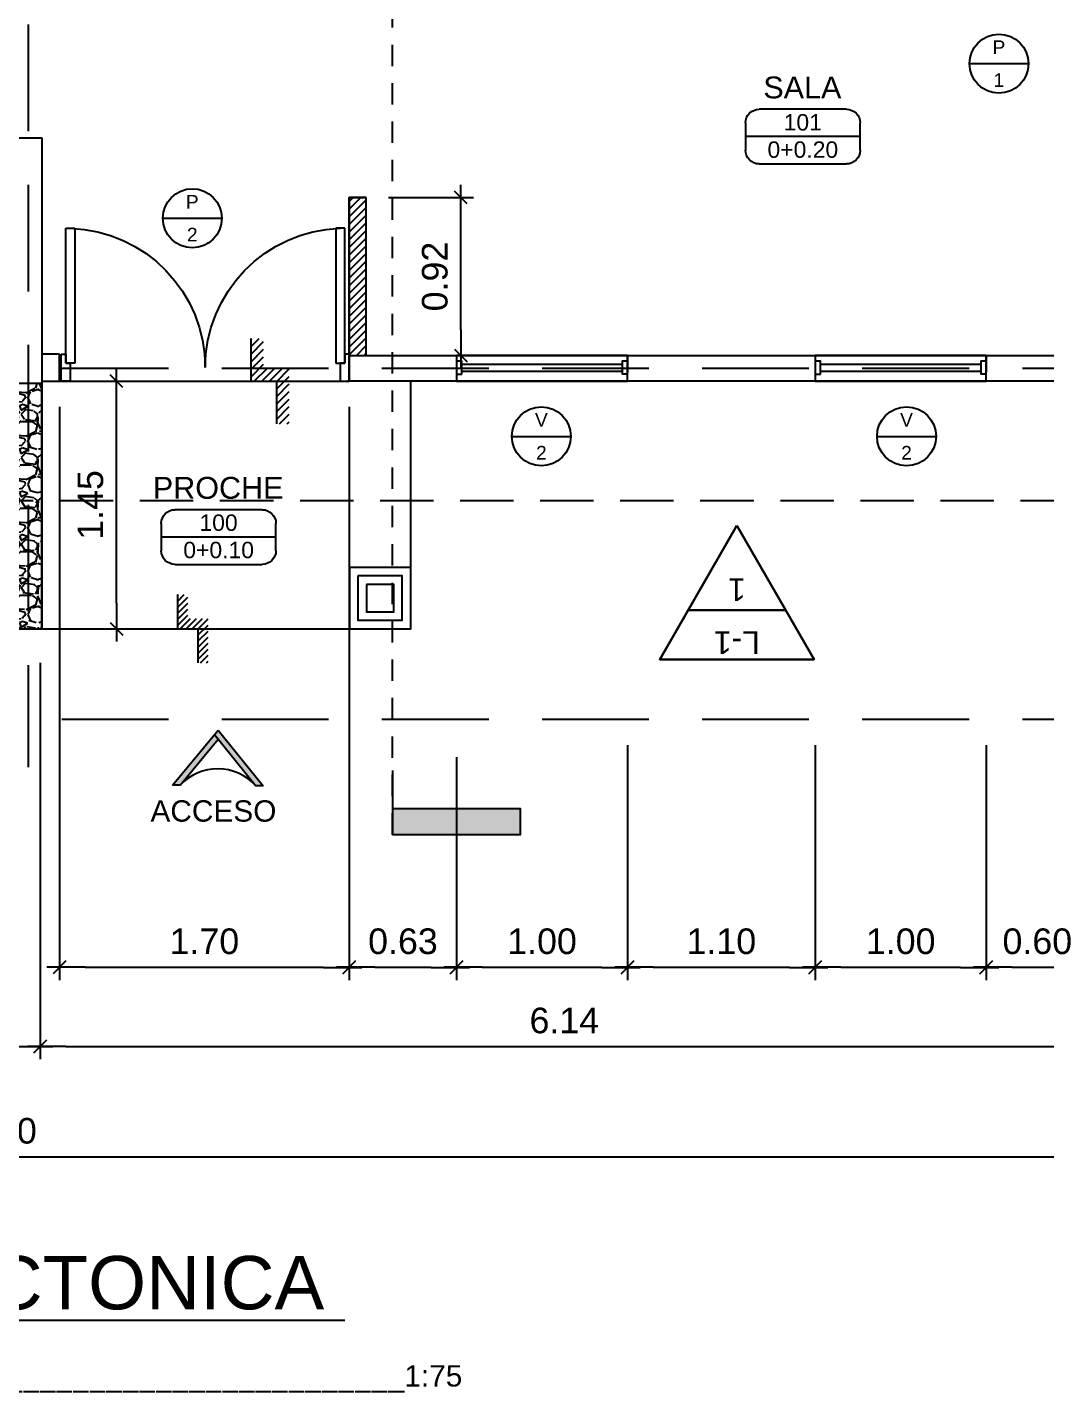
# Model space of a CAD drawing. Header units: millimetres. Extents: x 3 to 131, y 46 to 75.
# Drawn here: x 118.17 to 124.13, y 45.56 to 53.56 of the extents above; entities that cross this region are included whole.
import ezdxf
from ezdxf.enums import TextEntityAlignment as Align

# ---------------------------------------------------------------- set-up
doc = ezdxf.new("R2010")
doc.units = ezdxf.units.MM
doc.header["$LTSCALE"] = 0.5
for name, pattern in [('CENTER2', [28.575000000000003, 19.05, -3.175, 3.175, -3.175]), ('HIDDEN2', [0.1875, 0.125, -0.0625]), ('PROYECCION', [19.049999999999997, 12.7, -6.35])]:
    doc.linetypes.add(name, pattern=pattern)
for name, color, linetype in [('1.SIMBOLO', 1, 'Continuous'), ('AMBIENTE', 3, 'Continuous'), ('COTAS', 1, 'Continuous'), ('DESNIVELES', 2, 'Continuous'), ('EJES', 251, 'CENTER2'), ('HATCH', 8, 'Continuous'), ('pared', 5, 'Continuous'), ('Paredes', 5, 'Continuous'), ('Paredes Gypsum', 4, 'Continuous'), ('piso', 253, 'Continuous'), ('PUERTAS', 1, 'Continuous'), ('SIMBOLOGIA', 2, 'Continuous'), ('SIMPUERTASYVENTANAS', 2, 'Continuous'), ('TECHO', 2, 'Continuous'), ('VENTANA', 2, 'Continuous'), ('ventanas', 2, 'Continuous')]:
    doc.layers.add(name, color=color, linetype=linetype)
doc.layers.add('A-COLS', color=52, linetype='Continuous', lineweight=18)
doc.layers.add('verde', color=3, linetype='Continuous', lineweight=30)
doc.styles.add('A', font='arial.ttf')
doc.styles.add('arial', font='arial.ttf')
doc.styles.add('ROMANS', font='romans.shx')
doc.styles.add('SIMBOLOGIA', font='arial.ttf', dxfattribs={"height": 0.15})
doc.styles.add('Swis721', font='swissk.ttf')
doc.dimstyles.new('DIM 75', dxfattribs={"dimscale": 0, "dimtxt": 0.15, "dimasz": 0.15, "dimexe": 0.075, "dimexo": 0.15, "dimgap": 0.075, "dimtad": 1, "dimzin": 0, "dimdsep": 46, "dimtxsty": 'ROMANS', "dimblk": 'COTA', "dimcen": 0.075, "dimdle": 0.075, "dimclrd": 256, "dimclre": 256, "dimclrt": 256, "dimaunit": 1, "dimadec": 0, "dimazin": 0, "dimtfac": 0.7499999999999999, "dimtix": 1, "dimtmove": 2, "dimatfit": 3, "dimfxl": 0.075, "dimtvp": 1.5, "dimtolj": 1, "dimtzin": 0, "dimarcsym": 0})

# ---------------------------------------------------------------- blocks, each defined once
blk = doc.blocks.new('PUERTA ABATIBLE SENCILLA-160')
at = {"layer": 'PUERTAS'}
for p, q in [((-1.475425407566418, 0.01867780365501722), (-1.475425407566418, 0.7212613310676212)), ((-1.475425407566418, 0.7212613310676212), (-1.428586505738914, 0.7212613310676212)), ((-1.428586505738914, 0.7212613310676212), (-1.428586505738914, 0.01867780365501722)), ((-0.07025835274126972, 0.7212613310676212), (-0.07025835274126972, 0.01867780365501722)), ((-0.02341945091376545, 0.7212613310676212), (-0.07025835274126972, 0.7212613310676212)), ((-0.02341945091376545, 0.01867780365501722), (-0.02341945091376545, 0.7212613310676212)), ((-1.498844858480183, -0.07500000000000463), (-1.498844858480183, 0.06551670548252149)), ((-1.498844858480183, 0.06551670548252149), (-1.475425407566431, 0.06551670548252149)), ((-1.475425407566418, 0.06551670548252149), (-1.475425407566418, 0.01867780365501722)), ((-1.475425407566418, 0.01867780365501722), (-1.452005956652679, 0.01867780365502388)), ((-1.428586505738914, 0.01867780365501722), (-1.475425407566418, 0.01867780365501722)), ((-1.452005956652679, 0.01867780365501722), (-1.452005956652652, -0.07500000000000547)), ((-0.07025835274126972, 0.01867780365501722), (-0.02341945091376545, 0.01867780365501722)), ((-0.04683890182750427, 0.01867780365501722), (-0.0468389018275309, -0.07500000000000547)), ((-0.02341945091376545, 0.01867780365501722), (-0.04683890182750427, 0.01867780365502388)), ((0, 0.06551670548252149), (-0.02341945091375213, 0.06551670548252149)), ((-0.02341945091376545, 0.06551670548252149), (-0.02341945091376545, 0.01867780365501722)), ((0, -0.07500000000000463), (0, 0.06551670548252149)), ((-1.452005956652652, -0.07500000000000547), (-1.498844858480183, -0.07500000000000463)), ((-0.0468389018275309, -0.07500000000000547), (0, -0.07500000000000463))]:
    blk.add_line(p, q, dxfattribs=at)
at = {"layer": 'PUERTAS', "color": 1, "linetype": 'PROYECCION'}
for centre, start, end in [((-1.475640738657032, -0.004741647258741575), 0, 88.13497896336763), ((-0.02320411982315084, -0.004741647258741575), 91.86502103663238, 180)]:
    blk.add_arc(centre, 0.7262183094169441, start, end, dxfattribs=at)
blk = doc.blocks.new('Ambiente1')
at = {"color": 3}
for p, q in [((-0.01221928265823635, -0.2890000000000104), (0.003764067949358463, -0.2890000000000104)), ((-0.01471928265823763, -0.2965000000000098), (-0.01471928265823763, -0.2915000000000099)), ((0.006264067949356189, -0.2915000000000099), (0.006264067949356189, -0.2965000000000098)), ((-0.01471928265823763, -0.2940000000000103), (0.006264067949356189, -0.2940000000000103)), ((0.003764067949358463, -0.2990000000000101), (-0.01221928265823635, -0.2990000000000101))]:
    blk.add_line(p, q, dxfattribs=at)
for centre, start, end in [((-0.01221928265823635, -0.2915000000000099), 90, 180), ((0.003764067949358463, -0.2915000000000099), 0, 90), ((-0.01221928265823635, -0.2965000000000098), 180, 270), ((0.003764067949358463, -0.2965000000000098), 270, 0)]:
    blk.add_arc(centre, 0.0025, start, end, dxfattribs=at)
at = {"style": 'Swis721', "flags": 4}
for p in [(-0.00416419914743571, -0.2831476938580497), (-0.00416419914743571, -0.287647693858049)]:
    blk.add_attdef('1', text='', height=0.003, dxfattribs=at).set_placement(p, align=Align.CENTER)
at = {"style": 'ROMANS', "width": 0.9, "flags": 4}
for p in [(-0.004227607354440721, -0.2915000000000099), (-0.004227607354440721, -0.2965000000000098)]:
    blk.add_attdef('1', text='', height=0.0024, dxfattribs=at).set_placement(p, align=Align.MIDDLE_CENTER)
blk = doc.blocks.new('TECHO')
at = {"layer": 'TECHO', "color": 8, "linetype": 'HIDDEN2', "ltscale": 5}
blk.add_line((13.45983077116424, 50.96141018536878), (6.930839978358911, 50.96141018536878), dxfattribs=at)
blk = doc.blocks.new('A$C14F95152')
at = {"color": 2}
blk.add_line((-0.2699999999993452, 0), (0.2699999999993452, 0), dxfattribs=at)
blk.add_circle((0, 0), 0.27, dxfattribs=at)
at = {"color": 2, "style": 'ROMANS', "width": 1.3, "flags": 4}
blk.add_attdef('S', text='', height=0.12, dxfattribs=at).set_placement((0, 0.1499999999996362), align=Align.MIDDLE_CENTER)
at = {"color": 2, "style": 'ROMANS', "width": 1.3}
blk.add_attdef('SIMBOLO', text='', height=0.12, dxfattribs=at).set_placement((0, -0.1499999999996362), align=Align.MIDDLE_CENTER)
blk = doc.blocks.new('COTA')
at = {"color": 4}
blk.add_line((-0.2471286341159029, -0.2490404226018796), (0.2471286341159029, 0.2490404226018796), dxfattribs=at)
at = {"color": 1}
blk.add_line((-1.000952211087856, -0.0009595773981203592), (0.4952094793196622, -0.0009595773981203592), dxfattribs=at)
blk = doc.blocks.new('*D112')
at = {"layer": 'COTAS', "lineweight": -2, "transparency": 16777216}
for p, q in [((118.2405482990594, 49.83365864099143), (118.2405482990594, 47.51304727873066)), ((115.7439212888, 49.28282546211431), (115.7439212888, 47.51304727873066)), ((115.8939212888, 47.58804727873066), (118.0905482990594, 47.58804727873066))]:
    blk.add_line(p, q, dxfattribs=at)
at = {"layer": 'DEFPOINTS', "color": 0, "transparency": 16777216}
for p in [(118.2405482990594, 49.98365864099143), (115.7439212888, 49.43282546211431), (118.2405482990594, 47.58804727873066)]:
    blk.add_point(p, dxfattribs=at)
at = {"layer": 'COTAS', "lineweight": -2, "transparency": 16777216, "xscale": 0.15, "yscale": 0.15, "zscale": 0.15, "rotation": 180}
blk.add_blockref('COTA', (115.7439212888, 47.58804727873066), dxfattribs=at)
at = {"layer": 'COTAS', "lineweight": -2, "transparency": 16777216, "xscale": 0.15, "yscale": 0.15, "zscale": 0.15}
blk.add_blockref('COTA', (118.2405482990594, 47.58804727873066), dxfattribs=at)
at = {"layer": 'COTAS', "transparency": 16777216, "insert": (116.9922347939297, 47.73963322688892), "char_height": 0.15, "attachment_point": 5, "style": 'A'}
blk.add_mtext('\\A1;2.50', dxfattribs=at)
blk = doc.blocks.new('*D113')
at = {"layer": 'COTAS', "lineweight": -2, "transparency": 16777216}
for p, q in [((124.3795205334251, 51.33387142055657), (124.3795205334251, 47.51304727873065)), ((118.2405482990594, 49.83365864099143), (118.2405482990594, 47.51304727873065)), ((118.3905482990594, 47.58804727873066), (124.2295205334251, 47.58804727873066))]:
    blk.add_line(p, q, dxfattribs=at)
at = {"layer": 'DEFPOINTS', "color": 0, "transparency": 16777216}
for p in [(124.3795205334251, 51.48387142055657), (118.2405482990594, 49.98365864099143), (124.3795205334251, 47.58804727873066)]:
    blk.add_point(p, dxfattribs=at)
at = {"layer": 'COTAS', "lineweight": -2, "transparency": 16777216, "xscale": 0.15, "yscale": 0.15, "zscale": 0.15, "rotation": 180}
blk.add_blockref('COTA', (118.2405482990594, 47.58804727873066), dxfattribs=at)
at = {"layer": 'COTAS', "lineweight": -2, "transparency": 16777216, "xscale": 0.15, "yscale": 0.15, "zscale": 0.15}
blk.add_blockref('COTA', (124.3795205334251, 47.58804727873066), dxfattribs=at)
at = {"layer": 'COTAS', "transparency": 16777216, "insert": (121.3100344162423, 47.73963322688891), "char_height": 0.15, "attachment_point": 5, "style": 'A'}
blk.add_mtext('\\A1;6.14', dxfattribs=at)
blk = doc.blocks.new('*D68')
at = {"layer": 'COTAS', "lineweight": -2, "transparency": 16777216}
for p, q in [((118.3543274576493, 51.33372206269798), (118.3543274576493, 47.97675724466126)), ((120.0505279212243, 51.33374753729484), (120.0505279212243, 47.97675724466126)), ((118.5043274576493, 48.05175724466126), (119.9005279212243, 48.05175724466126))]:
    blk.add_line(p, q, dxfattribs=at)
at = {"layer": 'DEFPOINTS', "color": 0, "transparency": 16777216}
for p in [(118.3543274576493, 51.48372206269798), (120.0505279212243, 51.48374753729484), (120.0505279212243, 48.05175724466126)]:
    blk.add_point(p, dxfattribs=at)
at = {"layer": 'COTAS', "lineweight": -2, "transparency": 16777216, "xscale": 0.15, "yscale": 0.15, "zscale": 0.15, "rotation": 180}
blk.add_blockref('COTA', (118.3543274576493, 48.05175724466126), dxfattribs=at)
at = {"layer": 'COTAS', "lineweight": -2, "transparency": 16777216, "xscale": 0.15, "yscale": 0.15, "zscale": 0.15}
blk.add_blockref('COTA', (120.0505279212243, 48.05175724466126), dxfattribs=at)
at = {"layer": 'COTAS', "transparency": 16777216, "insert": (119.2024276894368, 48.20334319281952), "char_height": 0.15, "attachment_point": 5, "style": 'A'}
blk.add_mtext('\\A1;1.70', dxfattribs=at)
blk = doc.blocks.new('*D69')
at = {"layer": 'COTAS', "lineweight": -2, "transparency": 16777216}
for p, q in [((120.0505279212243, 51.33374753729485), (120.0505279212243, 47.97675724466126)), ((120.6795205323567, 49.2828254621143), (120.6795205323567, 47.97675724466126)), ((120.2005279212243, 48.05175724466127), (120.5295205323567, 48.05175724466127))]:
    blk.add_line(p, q, dxfattribs=at)
at = {"layer": 'DEFPOINTS', "color": 0, "transparency": 16777216}
for p in [(120.0505279212243, 51.48374753729485), (120.6795205323567, 49.4328254621143), (120.6795205323567, 48.05175724466127)]:
    blk.add_point(p, dxfattribs=at)
at = {"layer": 'COTAS', "lineweight": -2, "transparency": 16777216, "xscale": 0.15, "yscale": 0.15, "zscale": 0.15, "rotation": 180}
blk.add_blockref('COTA', (120.0505279212243, 48.05175724466127), dxfattribs=at)
at = {"layer": 'COTAS', "lineweight": -2, "transparency": 16777216, "xscale": 0.15, "yscale": 0.15, "zscale": 0.15}
blk.add_blockref('COTA', (120.6795205323567, 48.05175724466127), dxfattribs=at)
at = {"layer": 'COTAS', "transparency": 16777216, "insert": (120.3650242267905, 48.20339435243753), "char_height": 0.15, "attachment_point": 5, "style": 'A'}
blk.add_mtext('\\A1;0.63', dxfattribs=at)
blk = doc.blocks.new('*D70')
at = {"layer": 'COTAS', "lineweight": -2, "transparency": 16777216}
for p, q in [((121.6795216131848, 49.352828957922), (121.6795216131848, 47.97675724466126)), ((120.6795205323567, 49.2828254621143), (120.6795205323567, 47.97675724466126)), ((120.8295205323567, 48.05175724466126), (121.5295216131848, 48.05175724466126))]:
    blk.add_line(p, q, dxfattribs=at)
at = {"layer": 'DEFPOINTS', "color": 0, "transparency": 16777216}
for p in [(121.6795216131848, 49.502828957922), (120.6795205323567, 49.4328254621143), (121.6795216131848, 48.05175724466126)]:
    blk.add_point(p, dxfattribs=at)
at = {"layer": 'COTAS', "lineweight": -2, "transparency": 16777216, "xscale": 0.15, "yscale": 0.15, "zscale": 0.15, "rotation": 180}
blk.add_blockref('COTA', (120.6795205323567, 48.05175724466126), dxfattribs=at)
at = {"layer": 'COTAS', "lineweight": -2, "transparency": 16777216, "xscale": 0.15, "yscale": 0.15, "zscale": 0.15}
blk.add_blockref('COTA', (121.6795216131848, 48.05175724466126), dxfattribs=at)
at = {"layer": 'COTAS', "transparency": 16777216, "insert": (121.1795210727708, 48.20334319281952), "char_height": 0.15, "attachment_point": 5, "style": 'A'}
blk.add_mtext('\\A1;1.00', dxfattribs=at)
blk = doc.blocks.new('*D71')
at = {"layer": 'COTAS', "lineweight": -2, "transparency": 16777216}
for p, q in [((121.6795216131848, 49.352828957922), (121.6795216131848, 47.97675724466126)), ((122.7795143014531, 49.352828957922), (122.7795143014531, 47.97675724466126)), ((121.8295216131849, 48.05175724466126), (122.6295143014531, 48.05175724466126))]:
    blk.add_line(p, q, dxfattribs=at)
at = {"layer": 'DEFPOINTS', "color": 0, "transparency": 16777216}
for p in [(121.6795216131848, 49.502828957922), (122.7795143014531, 49.502828957922), (122.7795143014531, 48.05175724466126)]:
    blk.add_point(p, dxfattribs=at)
at = {"layer": 'COTAS', "lineweight": -2, "transparency": 16777216, "xscale": 0.15, "yscale": 0.15, "zscale": 0.15, "rotation": 180}
blk.add_blockref('COTA', (121.6795216131848, 48.05175724466126), dxfattribs=at)
at = {"layer": 'COTAS', "lineweight": -2, "transparency": 16777216, "xscale": 0.15, "yscale": 0.15, "zscale": 0.15}
blk.add_blockref('COTA', (122.7795143014531, 48.05175724466126), dxfattribs=at)
at = {"layer": 'COTAS', "transparency": 16777216, "insert": (122.229517957319, 48.20334319281952), "char_height": 0.15, "attachment_point": 5, "style": 'A'}
blk.add_mtext('\\A1;1.10', dxfattribs=at)
blk = doc.blocks.new('*D72')
at = {"layer": 'COTAS', "lineweight": -2, "transparency": 16777216}
for p, q in [((122.7795143014531, 49.352828957922), (122.7795143014531, 47.97675724466126)), ((123.7795207411133, 49.35282895792199), (123.7795207411133, 47.97675724466126)), ((122.9295143014531, 48.05175724466126), (123.6295207411133, 48.05175724466126))]:
    blk.add_line(p, q, dxfattribs=at)
at = {"layer": 'DEFPOINTS', "color": 0, "transparency": 16777216}
for p in [(122.7795143014531, 49.502828957922), (123.7795207411133, 49.50282895792199), (123.7795207411133, 48.05175724466126)]:
    blk.add_point(p, dxfattribs=at)
at = {"layer": 'COTAS', "lineweight": -2, "transparency": 16777216, "xscale": 0.15, "yscale": 0.15, "zscale": 0.15, "rotation": 180}
blk.add_blockref('COTA', (122.7795143014531, 48.05175724466126), dxfattribs=at)
at = {"layer": 'COTAS', "lineweight": -2, "transparency": 16777216, "xscale": 0.15, "yscale": 0.15, "zscale": 0.15}
blk.add_blockref('COTA', (123.7795207411133, 48.05175724466126), dxfattribs=at)
at = {"layer": 'COTAS', "transparency": 16777216, "insert": (123.2795175212832, 48.20334319281952), "char_height": 0.15, "attachment_point": 5, "style": 'A'}
blk.add_mtext('\\A1;1.00', dxfattribs=at)
blk = doc.blocks.new('*D73')
at = {"layer": 'COTAS', "lineweight": -2, "transparency": 16777216}
for p, q in [((123.7795207411133, 49.35282895792199), (123.7795207411133, 47.97675724466126)), ((124.3795143014534, 48.7828254621143), (124.3795143014534, 47.97675724466126)), ((123.9295207411133, 48.05175724466126), (124.2295143014533, 48.05175724466126))]:
    blk.add_line(p, q, dxfattribs=at)
at = {"layer": 'DEFPOINTS', "color": 0, "transparency": 16777216}
for p in [(123.7795207411133, 49.50282895792199), (124.3795143014534, 48.9328254621143), (124.3795143014534, 48.05175724466126)]:
    blk.add_point(p, dxfattribs=at)
at = {"layer": 'COTAS', "lineweight": -2, "transparency": 16777216, "xscale": 0.15, "yscale": 0.15, "zscale": 0.15, "rotation": 180}
blk.add_blockref('COTA', (123.7795207411133, 48.05175724466126), dxfattribs=at)
at = {"layer": 'COTAS', "lineweight": -2, "transparency": 16777216, "xscale": 0.15, "yscale": 0.15, "zscale": 0.15}
blk.add_blockref('COTA', (124.3795143014534, 48.05175724466126), dxfattribs=at)
at = {"layer": 'COTAS', "transparency": 16777216, "insert": (124.0795175212833, 48.20334319281952), "char_height": 0.15, "attachment_point": 5, "style": 'A'}
blk.add_mtext('\\A1;0.60', dxfattribs=at)
blk = doc.blocks.new('*D92')
at = {"layer": 'COTAS', "lineweight": -2, "transparency": 16777216}
for p, q in [((111.6090629551939, 47.22419337619035), (111.6090629551939, 46.86697076813429)), ((124.3095159196022, 47.22390550297091), (124.3095159196022, 46.86697076813429)), ((111.7590629551939, 46.94197076813429), (124.1595159196022, 46.94197076813429))]:
    blk.add_line(p, q, dxfattribs=at)
at = {"layer": 'DEFPOINTS', "color": 0, "transparency": 16777216}
for p in [(111.6090629551939, 47.37419337619035), (124.3095159196022, 47.37390550297091), (124.3095159196022, 46.94197076813429)]:
    blk.add_point(p, dxfattribs=at)
at = {"layer": 'COTAS', "lineweight": -2, "transparency": 16777216, "xscale": 0.15, "yscale": 0.15, "zscale": 0.15, "rotation": 180}
blk.add_blockref('COTA', (111.6090629551939, 46.94197076813429), dxfattribs=at)
at = {"layer": 'COTAS', "lineweight": -2, "transparency": 16777216, "xscale": 0.15, "yscale": 0.15, "zscale": 0.15}
blk.add_blockref('COTA', (124.3095159196022, 46.94197076813429), dxfattribs=at)
at = {"layer": 'COTAS', "transparency": 16777216, "insert": (117.9592894373981, 47.09355671629255), "char_height": 0.15, "attachment_point": 5, "style": 'A'}
blk.add_mtext('\\A1;12.70', dxfattribs=at)
blk = doc.blocks.new('*D97')
at = {"layer": 'COTAS', "lineweight": -2, "transparency": 16777216}
for p, q in [((120.2805297819242, 52.55880371761026), (120.7786808588165, 52.55880371761026)), ((120.7036808588165, 51.7840141039816), (120.7036808588165, 52.40880371761026)), ((120.2805297819242, 51.6340141039816), (120.7786808588165, 51.6340141039816))]:
    blk.add_line(p, q, dxfattribs=at)
at = {"layer": 'DEFPOINTS', "color": 0, "transparency": 16777216}
for p in [(120.1305297819242, 52.55880371761026), (120.7036808588165, 52.55880371761026), (120.1305297819242, 51.6340141039816)]:
    blk.add_point(p, dxfattribs=at)
at = {"layer": 'COTAS', "lineweight": -2, "transparency": 16777216, "xscale": 0.15, "yscale": 0.15, "zscale": 0.15}
for p, rotation in [((120.7036808588165, 52.55880371761026), 90), ((120.7036808588165, 51.6340141039816), 270)]:
    blk.add_blockref('COTA', p, dxfattribs=dict(at, rotation=rotation))
at = {"layer": 'COTAS', "transparency": 16777216, "insert": (120.5520949106583, 52.09640891079588), "char_height": 0.15, "attachment_point": 5, "rotation": 90, "style": 'A'}
blk.add_mtext('\\A1;0.92', dxfattribs=at)
blk = doc.blocks.new('*D134')
at = {"layer": 'COTAS', "lineweight": -2, "transparency": 16777216}
for p, q in [((118.4005279212244, 51.48374753729488), (118.762156595642, 51.48374753729488)), ((118.687156595642, 50.18365864093804), (118.687156595642, 51.33374753729488)), ((118.4005279212244, 50.03365864093804), (118.762156595642, 50.03365864093804))]:
    blk.add_line(p, q, dxfattribs=at)
at = {"layer": 'DEFPOINTS', "color": 0, "transparency": 16777216}
for p in [(118.2505279212244, 51.48374753729488), (118.687156595642, 51.48374753729488), (118.2505279212244, 50.03365864093804)]:
    blk.add_point(p, dxfattribs=at)
at = {"layer": 'COTAS', "lineweight": -2, "transparency": 16777216, "xscale": 0.15, "yscale": 0.15, "zscale": 0.15}
for p, rotation in [((118.687156595642, 51.48374753729488), 90), ((118.687156595642, 50.03365864093804), 270)]:
    blk.add_blockref('COTA', p, dxfattribs=dict(at, rotation=rotation))
at = {"layer": 'COTAS', "transparency": 16777216, "insert": (118.5355706474837, 50.75870308911642), "char_height": 0.15, "attachment_point": 5, "rotation": 90, "style": 'A'}
blk.add_mtext('\\A1;1.45', dxfattribs=at)
blk = doc.blocks.new('A$C3102669E')
at = {"layer": 'SIMBOLOGIA'}
blk.add_hatch(color=12, dxfattribs=at).paths.add_polyline_path([(0.75, 0.375), (7.105427357601002e-15, 0.375), (0, 0.2249999999999996), (0.7500000000000071, 0.2249999999999996)])
at = {"layer": 'SIMBOLOGIA', "color": 3}
blk.add_lwpolyline([(0, 0), (0, 0.375), (0.75, 0.375), (0.75, 0.2249999999999996), (0, 0.2249999999999996)], dxfattribs=at)
blk = doc.blocks.new('simbols')
at = {"layer": 'EJES', "linetype": 'HIDDEN2', "ltscale": 10}
for p, q in [((6.503722047268147, 63.33172616877393), (6.503722047268143, 48.67121650473689)), ((17.6376943793479, 51.00635245087526), (6.224259643515097, 51.00635245087526)), ((17.6376943793479, 48.95040659775492), (-3.972034130383695, 48.95040659775493))]:
    blk.add_line(p, q, dxfattribs=at)
at = {"layer": 'SIMBOLOGIA', "color": 6, "linetype": 'HIDDEN2', "ltscale": 2}
blk.add_line((8.637381856134732, 48.27631831456245), (8.637381856134736, 53.67481850013379), dxfattribs=at)
at = {"layer": 'SIMBOLOGIA', "xscale": -1, "rotation": 180}
blk.add_blockref('A$C3102669E', (8.637381856134732, 48.65131831456245), dxfattribs=at)
blk = doc.blocks.new('EL')
at = {"layer": 'verde'}
blk.add_line((335.4731786300203, -430.4309813915796), (336.2779196468695, -430.4309813915796), dxfattribs=at)
blk.add_lwpolyline([(335.8755491384449, -429.7340552275209), (335.2394003165152, -430.8358973082782), (336.5116979603745, -430.8358973082782)], close=True, dxfattribs=at)
blk = doc.blocks.new('SIMB_ELEVACION')
at = {"layer": '1.SIMBOLO', "xscale": 1.480390116057345, "yscale": 1.480390116057345, "zscale": 1.480390116057345, "rotation": 270}
blk.add_blockref('EL', (637.2057704969573, 497.2268431698867), dxfattribs=at)
at = {"layer": '1.SIMBOLO', "color": 2, "style": 'SIMBOLOGIA'}
for tag, p in [('NUM_ELEVACION', (-0.2334723134565121, 0.0004379032307486597)), ('ELEVACION', (0.2503164857521551, -2.84e-14))]:
    blk.add_attdef(tag, text='', height=0.27792, rotation=270, dxfattribs=at).set_placement(p, align=Align.MIDDLE_CENTER)
blk = doc.blocks.new('R32SA')
at = {"layer": 'ventanas'}
h = blk.add_hatch(color=256, dxfattribs=at)
h.paths.add_polyline_path([(0.6858571279793182, 0.8399999999999181), (0.5728951137148783, 0.8399999999999181, -0.04606326295286886), (0.4925786978380984, 0.741632881566261), (0, 0.1383496476323103), (0.05648100713216309, 0.06917482381612672)])
h.paths.add_polyline_path([(0, -1.13686837721616e-13), (0.05648100713221993, 0.06917482381612672), (-0.4925786978379847, 0.7416328815661473, -0.0460632629528915), (-0.5728951137148215, 0.8399999999998613), (-0.6858571279792613, 0.8399999999999181)])
for p, q in [((0, 0), (-0.6858571279792613, 0.8400000000000318)), ((-0.6858571279792613, 0.8400000000000318), (-0.5728951137148783, 0.839999999999975)), ((0.05648100713221993, 0.0691748238162404), (-0.5728951137148783, 0.8400000000000318)), ((0.6858571279793182, 0.8400000000000318), (0, 0)), ((0.5728951137149352, 0.8400000000000318), (0, 0.138349647632424)), ((0.5728951137148783, 0.8400000000000318), (0.6858571279793182, 0.8400000000000318))]:
    blk.add_line(p, q, dxfattribs=at)
blk.add_arc((0, 1.361300706168493), 0.7745729388315418, 222.3003426074276, 317.6996573925724, dxfattribs=at)

msp = doc.modelspace()

# ---------------------------------------------------------------- hatches: boundary and pattern name
at = {"layer": 'DESNIVELES'}
h = msp.add_hatch(dxfattribs=at)
h.set_pattern_fill('LINE', color=13, scale=0.25, angle=-224.9979812243808, style=0)
h.set_pattern_definition([(45.00201881635199, (-28.54070268623315, 53.12899199138212), (0.02209786548905062, -0.02209630830767497), [])])
h.paths.add_polyline_path([(119.6240888718186, 51.48374753729485), (119.4740888719121, 51.4837422522595), (119.4740800635195, 51.73374225210432), (119.5490800634728, 51.73374489462222), (119.5490862293479, 51.55874489473157), (119.6990862292544, 51.55875017976692), (119.6990976801649, 51.23375017996791), (119.6240976802116, 51.23374753745001)])
h = msp.add_hatch(dxfattribs=at)
h.set_pattern_fill('LINE', color=13, scale=0.2, angle=-224.9979812243808, style=0)
h.set_pattern_definition([(45.002018816352, (0.6327045555677131, 51.34985420420783), (0.01767829239124049, -0.01767704664613997), [])])
h.paths.add_polyline_path([(119.1645378020091, 50.03365864093801), (119.0445378020839, 50.03365441290974), (119.0445307553699, 50.2336544127856), (119.1045307553325, 50.23365652679992), (119.1045356880326, 50.0936565268874), (119.2245356879578, 50.09366075491567), (119.2245448486861, 49.83366075507647), (119.1645448487235, 49.83365864106214)])
at = {"layer": 'HATCH', "ltscale": 0.5}
h = msp.add_hatch(dxfattribs=at)
h.set_pattern_fill('GRAVEL', color=256, scale=0.01)
h.set_pattern_definition([(228.0127875, (96.0553255097412, 2.617486683108275), (-2.032000000159581, -2.285999999858178), [0.034172144, -3.3830483639565]), (184.969741, (96.0324655097412, 2.592086683108278), (3.04799999879405, 0.2540000144697924), [0.05864047199999997, -5.805404889352396]), (132.5104471, (95.9740455097412, 2.587006683108278), (2.540000001072749, -2.793999999024596), [0.04134815200000001, -4.093472279409999]), (267.273689, (95.8749855097412, 2.52350668310828), (0.2540000005319725, 5.079999999973313), [0.05340045199999998, -5.286643742573797]), (292.83365418, (95.8724455097412, 2.470166683108275), (-1.270000000106341, 3.047999999955546), [0.05236336999999998, -5.183980774534397]), (357.2736889999999, (95.8927655097412, 2.421906683108276), (-5.079999999973313, 0.2540000005319728), [0.05340045199999998, -5.286643742573797]), (37.69424047, (95.9461055097412, 2.419366683108279), (-3.30199999985359, -2.540000000190041), [0.07061936599999999, -6.991311531424701]), (72.25532837, (96.0019855097412, 2.462546683108279), (1.778000000477929, 5.587999999847885), [0.066671952, -6.6005256601905]), (121.42956562, (96.0223055097412, 2.526046683108277), (-2.032000000288312, 3.301999999822602), [0.0535813, -5.304554569871201]), (175.2363583, (95.9943655097412, 2.571766683108279), (2.793999999959953, -0.2540000004389256), [0.06117132799999998, -2.997393694999998]), (222.3974378, (95.93340550974119, 2.576846683108279), (-3.047999999902466, -2.794000000106399), [0.07910779200000001, -7.8316772512177]), (138.81407483, (96.1264455097412, 2.520966683108277), (-1.777999999893351, 1.524000000123918), [0.027000454, -2.6730565824344]), (171.4692344, (96.1061255097412, 2.538746683108279), (3.302000000088966, -0.5079999994237343), [0.051368198, -5.085463899704]), (225, (96.0553255097412, 2.546366683108275), (-3.552713678800501e-17, -0.2540000000000239), [0.035920934, -0.3232893108428]), (203.19859051, (96.0375455097412, 2.576846683108279), (1.270000000034609, 0.5079999999109334), [0.01934413199999999, -1.915062236889399]), (291.80140949, (96.0197655097412, 2.569226683108276), (-0.2540000000531496, 0.7619999999822872), [0.027356562, -1.340475299]), (30.96375653, (96.0299255097412, 2.543826683108279), (0.7620000000186383, 0.5079999999721125), [0.04443196599999998, -1.436629815290999]), (161.56505118, (96.0680255097412, 2.56668668310828), (0.5080000000132583, -0.2539999999733754), [0.032128714, -0.7710898116828]), (16.389540334, (95.8724455097412, 2.569226683108276), (2.540000000000015, 0.7620000000000243), [0.04500880000000001, -4.455882667253901]), (70.34617594, (95.9156255097412, 2.581926683108279), (-1.016000000092931, -2.793999999967041), [0.037759894, -3.73822156782]), (293.19859051, (96.0680255097412, 2.617486683108275), (-0.5079999999113263, 1.270000000035528), [0.03868800999999997, -1.895718358889399]), (343.6104596700001, (96.0832655097412, 2.581926683108279), (-2.540000000053229, 0.761999999822286), [0.04500879999999998, -4.455882667253997]), (339.44395478, (95.8724455097412, 2.411746683108277), (-1.269999999999986, 0.508000000000021), [0.04340351999999997, -2.126773431310599]), (294.7751406, (95.9130855097412, 2.396506683108278), (-1.270000001511693, 2.793999999312726), [0.036367212, -3.600359338072]), (66.80140949, (96.0705655097412, 2.363486683108277), (0.5079999999202298, 1.27000000003193), [0.03868801, -1.8957183588894]), (17.35402464, (96.08580550974119, 2.399046683108274), (-3.301999999934302, -1.016000000213246), [0.04257827400000001, -4.21523759802]), (69.44395478, (95.9461055097412, 2.363486683108277), (-0.508000000008846, -1.269999999996463), [0.02170176, -2.148475191310601]), (101.309932474, (96.0553255097412, 2.363486683108277), (-0.25400000000004, 1.016000000000037), [0.01295146, -1.2821994964526]), (165.963756532, (96.0527855097412, 2.37618668310828), (0.7619999999999513, -0.2539999999999865), [0.05236337000000001, -0.9949054589069001]), (186.00900596, (96.0019855097412, 2.388886683108275), (2.539999999986537, 0.2540000001329353), [0.04852669999999997, -4.804136486333697]), (303.69006753, (96.0299255097412, 2.520966683108277), (-0.2540000000352969, 0.5079999999823702), [0.036632388, -0.879177635968]), (353.15722659, (96.0502455097412, 2.49048668310828), (4.318000000026569, -0.5079999997739394), [0.063955676, -6.331600906503099]), (60.9453959, (96.1137455097412, 2.482866683108277), (-1.016000000027969, -1.777999999984025), [0.026150824, -2.588939231811]), (90, (96.1264455097412, 2.505726683108279), (-0.254, 0.254), [0.01524, -0.23876]), (120.25643716, (95.9969055097412, 2.396506683108278), (1.015999999875717, -1.77800000007098), [0.035286696, -3.49339407732]), (48.01278749999999, (95.9791255097412, 2.426986683108275), (2.032000000167534, 2.285999999851021), [0.068344288, -3.3488762199565]), (0, (96.0248455097412, 2.477786683108278), (0.254, 0.254), [0.06604, -0.18796]), (325.3048465, (96.0908855097412, 2.477786683108278), (2.540000000962153, -1.777999998625458), [0.040160956, -3.975931672414]), (254.0546040999999, (96.1239055097412, 2.454926683108276), (-0.2539999999822557, -1.016000000004475), [0.03698290799999999, -1.8121650038772]), (207.64597536, (96.1137455097412, 2.419366683108279), (-4.826000000177335, -2.539999999663075), [0.06021450999999997, -5.961246442293796]), (175.42607874, (96.0604055097412, 2.391426683108278), (-3.301999999999883, 0.2539999999999478), [0.063702946, -6.306584645624])])
h.paths.add_polyline_path([(118.2505279212244, 50.03365864093801), (118.2505279212244, 51.47070954495818), (118.0905412415131, 51.47070954495818), (118.0905289054394, 50.18363423289639), (115.7439212888, 50.18363423289637), (115.7439212888, 50.03365864093801)])
at = {"layer": 'pared', "ltscale": 0.5}
h = msp.add_hatch(dxfattribs=at)
h.set_pattern_fill('ANSI31', color=8, scale=0.01, angle=360)
h.set_pattern_definition([(45, (111.6668200198198, 0.5524223601670712), (-0.02245064030267287, 0.02245064030267289), [])])
h.paths.add_polyline_path([(120.15054098547, 52.55880371761023), (120.0505409854626, 52.55880371761023), (120.0505297819632, 51.63401732500333), (120.1505297819705, 51.63401732500333)])

# ---------------------------------------------------------------- linework, layer by layer
at = {"layer": 'A-COLS'}
msp.add_line((120.4115429557327, 50.0369198719952), (120.4115429557327, 50.14442280293047), dxfattribs=at)
at = {"layer": 'DEFPOINTS', "color": 5, "ltscale": 0.5}
msp.add_lwpolyline([(118.3543274576493, 51.64180335636583), (118.2505279212244, 51.64180335636583), (118.2505279212244, 51.48374753729485), (118.3543274576493, 51.48374753729485)], close=True, dxfattribs=at)
at = {"layer": 'DESNIVELES'}
for points in [[(119.4740800635195, 51.73374225210432), (119.4740888719121, 51.4837422522595), (119.6240888718186, 51.48374753729485), (119.6240976802116, 51.23374753745001)], [(119.0445307553699, 50.2336544127856), (119.0445378020839, 50.03365441290974), (119.1645378020091, 50.03365864093801), (119.1645448487235, 49.83365864106214)]]:
    msp.add_lwpolyline(points, dxfattribs=at)
at = {"layer": 'HATCH', "color": 3, "ltscale": 0.5}
msp.add_lwpolyline([(120.15054098547, 52.55880371761023), (120.0505297819632, 52.55880371761023), (120.0505297819632, 51.63401732500333), (120.15054098547, 51.63401732500333)], close=True, dxfattribs=at)
at = {"layer": 'Paredes', "ltscale": 0.5}
for p, q in [((118.0905412415131, 52.90776044897836), (118.2505279212244, 52.90776044897836)), ((118.2505279212244, 52.90776044897836), (118.2505279212244, 50.03365864093801))]:
    msp.add_line(p, q, dxfattribs=at)
at = {"layer": 'Paredes'}
for p, q in [((120.0505279234395, 51.63401696717852), (124.229520533425, 51.63386740466609)), ((120.0505297819632, 51.63401696711201), (120.0505279212243, 51.48374753729485)), ((124.3795205334251, 51.48387494398472), (120.0405279234395, 51.48372206269798))]:
    msp.add_line(p, q, dxfattribs=at)
at = {"layer": 'Paredes', "color": 3, "ltscale": 0.5}
msp.add_lwpolyline([(118.2505279212244, 51.47070954495818), (118.0905412415131, 51.47070954495818), (118.0905289054394, 50.18363423289639), (115.7439212888, 50.18363423289637), (115.7439212888, 50.03365864093801), (118.2505279212244, 50.03365864093801)], close=True, dxfattribs=at)
at = {"layer": 'Paredes'}
msp.add_lwpolyline([(120.05123131637, 50.393658640938), (120.05123131637, 50.03365864093801), (120.41123131637, 50.03365864093801), (120.41123131637, 50.393658640938)], close=True, dxfattribs=at)
at = {"layer": 'Paredes', "color": 1}
for points in [[(120.10123131637, 50.34365864093802), (120.10123131637, 50.08365864093803), (120.36123131637, 50.08365864093803), (120.36123131637, 50.34365864093802)], [(120.15123131637, 50.29365864093801), (120.15123131637, 50.13365864093801), (120.31123131637, 50.13365864093801), (120.31123131637, 50.29365864093801)]]:
    msp.add_lwpolyline(points, close=True, dxfattribs=at)
at = {"layer": 'Paredes Gypsum', "color": 3}
for p, q in [((120.0505297819632, 51.63401732500333), (120.0505409854626, 52.55880371761023)), ((120.0505409854626, 52.55880371761023), (120.15054098547, 52.55880371761023)), ((120.1505297819558, 51.63401611353444), (120.15054098547, 52.55880371761023))]:
    msp.add_line(p, q, dxfattribs=at)
at = {"layer": 'piso', "linetype": 'HIDDEN2'}
for p, q in [((120.6795216131848, 51.63390046068962), (120.6795216131848, 51.48374457718148)), ((121.6795276136844, 51.63368722352482), (121.6795276136844, 51.48353134001667)), ((122.7795205101784, 51.63392639091531), (122.7795205101784, 51.48381074622775)), ((123.7795205334251, 51.63392639091531), (123.7795205334251, 51.48381074622775))]:
    msp.add_line(p, q, dxfattribs=at)
at = {"layer": 'piso'}
msp.add_line((118.2505279212244, 51.48374753729485), (120.0505279212243, 51.48374753729485), dxfattribs=at)
at = {"layer": 'piso', "color": 1}
for p, q in [((120.41123131637, 50.03365864093801), (120.4111802239672, 51.48373512236545)), ((118.2268613099827, 50.03365864093801), (120.41123131637, 50.03365864093801))]:
    msp.add_line(p, q, dxfattribs=at)
at = {"layer": 'VENTANA', "color": 1}
for p, q in [((120.7103251220445, 51.58271433677876), (121.648723084976, 51.58271433677876)), ((122.8103240190381, 51.58299374298985), (123.7487160047168, 51.58299374298985)), ((120.7103251220445, 51.5427143367788), (121.648723084976, 51.5427143367788)), ((122.8103240190381, 51.54299374298989), (123.7487160047168, 51.54299374298989))]:
    msp.add_line(p, q, dxfattribs=at)
at = {"layer": 'VENTANA'}
for points in [[(121.6795278208417, 51.48352076970312), (121.6795286866766, 51.63397889187226), (120.6795224784856, 51.63397423079536), (120.6795216126506, 51.48351610862622), (121.6795278208417, 51.48352076970312)], [(123.7795207405824, 51.4838001759142), (123.7795215899381, 51.63379784537585), (122.779520934322, 51.63379318429894), (122.7795200849663, 51.4837955148373), (123.7795207405824, 51.4838001759142)]]:
    msp.add_lwpolyline(points, dxfattribs=at)
at = {"layer": 'VENTANA', "color": 1}
for points in [[(120.7103251220445, 51.52553604492172), (120.7103251220445, 51.60031981602909), (120.6795216364316, 51.60031981602909), (120.6795216364316, 51.52553604492172)], [(121.6795276136844, 51.52612305780335), (121.6795276136844, 51.60090682891072), (121.6487241280714, 51.60090682891072), (121.6487241280714, 51.52612305780335)], [(122.8103240190381, 51.52560221396799), (122.8103240190381, 51.60038598507537), (122.7795205334251, 51.60038598507537), (122.7795205334251, 51.52560221396799)], [(123.7795205334251, 51.52640246401443), (123.7795205334251, 51.60118623512181), (123.7487170478121, 51.60118623512181), (123.7487170478121, 51.52640246401443)]]:
    msp.add_lwpolyline(points, close=True, dxfattribs=at)

# ---------------------------------------------------------------- block references
at = {"layer": '1.SIMBOLO'}
ref = msp.add_blockref('SIMB_ELEVACION', (122.3206423342648, 50.14260377079634), dxfattribs=dict(at, xscale=-0.4799999999999898, yscale=0.4799999999999898, zscale=0.4799999999999898, rotation=269.9997697813209))
ref.add_attrib('ELEVACION', '1', dxfattribs={"color": 2, "height": 0.1334016, "rotation": 179.9997697813208, "style": 'SIMBOLOGIA'}).set_placement((122.3206428170441, 50.26275568395632), align=Align.MIDDLE_CENTER)
ref.add_attrib('NUM_ELEVACION', 'L-1', dxfattribs={"color": 2, "height": 0.1334016, "rotation": 179.9997697813208, "style": 'SIMBOLOGIA'}).set_placement((122.3206420000059, 50.05941491790146), align=Align.BOTTOM_CENTER)
at = {"layer": 'AMBIENTE'}
ref = msp.add_blockref('Ambiente1', (122.5711425841814, 62.32346964069113), dxfattribs=dict(at, xscale=-32.00000000000001, yscale=32, zscale=32, rotation=0.000456708896621194))
ref.add_attrib('1', '101', dxfattribs={"layer": '0', "height": 0.09600000000000003, "rotation": 0.0004567088966592628, "style": 'arial', "flags": 4}).set_placement((122.7060499018366, 52.999482445956), align=Align.MIDDLE_CENTER)
ref.add_attrib('1', '0+0.20', dxfattribs={"layer": '0', "height": 0.09600000000000003, "rotation": 0.0004567088966592628, "style": 'arial', "flags": 4}).set_placement((122.7065297693031, 52.83951764039188), align=Align.MIDDLE_CENTER)
ref.add_attrib('1', 'SALA', dxfattribs={"layer": '0', "height": 0.1280000000000001, "rotation": 0.0004567088966592628, "style": 'arial', "flags": 4}).set_placement((122.7037590507321, 53.13936747168826), align=Align.CENTER)
ref = msp.add_blockref('Ambiente1', (119.15047513981, 59.97917568505336), dxfattribs=dict(at, xscale=-32.00000000000001, yscale=32, zscale=32, rotation=0.000456708896621194))
ref.add_attrib('1', '100', dxfattribs={"layer": '0', "height": 0.09600000000000003, "rotation": 0.000456708896659263, "style": 'arial', "flags": 4}).set_placement((119.2853824574652, 50.65518849031823), align=Align.MIDDLE_CENTER)
ref.add_attrib('1', '0+0.10', dxfattribs={"layer": '0', "height": 0.09600000000000003, "rotation": 0.000456708896659263, "style": 'arial', "flags": 4}).set_placement((119.2858623249317, 50.49522368475411), align=Align.MIDDLE_CENTER)
ref.add_attrib('1', 'PROCHE', dxfattribs={"layer": '0', "height": 0.1280000000000001, "rotation": 0.000456708896659263, "style": 'arial', "flags": 4}).set_placement((119.2830916063607, 50.79507351605049), align=Align.CENTER)
at = {"layer": 'COTAS', "color": 3}
msp.add_blockref('TECHO', (110.8339207325235, -0.1775387648129154), dxfattribs=at)
at = {"layer": 'Paredes'}
msp.add_blockref('simbols', (111.6668200198198, 0.5524223601670712), dxfattribs=at)
at = {"layer": 'PUERTAS', "xscale": -1.125, "yscale": 1.125, "zscale": 1.125}
msp.add_blockref('PUERTA ABATIBLE SENCILLA-160', (118.3643283844716, 51.56809693885967), dxfattribs=at)
at = {"layer": 'SIMBOLOGIA', "xscale": 0.3863999999998426, "yscale": 0.3863999999998426, "zscale": 0.3863999999998426, "rotation": 179.6672726794476}
msp.add_blockref('R32SA', (119.2834578081316, 49.44083266703615), dxfattribs=at)
at = {"layer": 'SIMPUERTASYVENTANAS'}
ref = msp.add_blockref('A$C14F95152', (123.8547679835563, 53.34295115065076), dxfattribs=dict(at, xscale=0.6400000000000001, yscale=0.6400000000000001, zscale=0.6400000000000001))
ref.add_attrib('S', 'P', dxfattribs={"layer": '0', "color": 2, "height": 0.08000000000000002, "style": 'arial', "flags": 4}).set_placement((123.8547679835563, 53.43895115065053), align=Align.MIDDLE_CENTER)
ref.add_attrib('SIMBOLO', '1', dxfattribs={"layer": '0', "color": 2, "height": 0.08000000000000002, "style": 'arial'}).set_placement((123.8547679835563, 53.246951150651), align=Align.MIDDLE_CENTER)
ref = msp.add_blockref('A$C14F95152', (119.1315585889075, 52.43768522142973), dxfattribs=dict(at, xscale=0.6400000000000001, yscale=0.6400000000000001, zscale=0.6400000000000001))
ref.add_attrib('S', 'P', dxfattribs={"layer": '0', "color": 2, "height": 0.08000000000000002, "style": 'arial', "flags": 4}).set_placement((119.1315585889075, 52.5336852214295), align=Align.MIDDLE_CENTER)
ref.add_attrib('SIMBOLO', '2', dxfattribs={"layer": '0', "color": 2, "height": 0.08000000000000002, "style": 'arial'}).set_placement((119.1315585889075, 52.34168522142997), align=Align.MIDDLE_CENTER)
at = {"layer": 'SIMPUERTASYVENTANAS', "color": 8}
ref = msp.add_blockref('A$C14F95152', (121.1755721986121, 51.16050953620909), dxfattribs=dict(at, xscale=0.6400000000000001, yscale=0.6400000000000001, zscale=0.6400000000000001))
ref.add_attrib('S', 'V', dxfattribs={"layer": '0', "color": 2, "height": 0.08000000000000002, "style": 'arial', "flags": 4}).set_placement((121.1755721986121, 51.25650953620885), align=Align.MIDDLE_CENTER)
ref.add_attrib('SIMBOLO', '2', dxfattribs={"layer": '0', "color": 2, "height": 0.08000000000000002, "style": 'arial'}).set_placement((121.1755721986121, 51.06450953620933), align=Align.MIDDLE_CENTER)
ref = msp.add_blockref('A$C14F95152', (123.3136359357503, 51.16050953620909), dxfattribs=dict(at, xscale=0.6400000000000001, yscale=0.6400000000000001, zscale=0.6400000000000001))
ref.add_attrib('S', 'V', dxfattribs={"layer": '0', "color": 2, "height": 0.08000000000000002, "style": 'arial', "flags": 4}).set_placement((123.3136359357503, 51.25650953620885), align=Align.MIDDLE_CENTER)
ref.add_attrib('SIMBOLO', '2', dxfattribs={"layer": '0', "color": 2, "height": 0.08000000000000002, "style": 'arial'}).set_placement((123.3136359357503, 51.06450953620933), align=Align.MIDDLE_CENTER)

# ---------------------------------------------------------------- texts
at = {"color": 4, "style": 'Swis721'}
msp.add_text('%%UPLANTA  ARQUITECTONICA ', height=0.3125, dxfattribs=at).set_placement((114.0590008893172, 46.04904268194019, 156.904946198227))
at = {"color": 4, "char_height": 0.125, "attachment_point": 5, "style": 'A'}
for s, insert, width in [('{\\C3;ACCESO}', (119.2553945117212, 48.96619158976307), 0.9301409084892303), ('{\\C3;ESCALA:_________________________________________________________1:75}', (117.4065834732947, 45.64165283234286), 9.050000000057972)]:
    msp.add_mtext(s, dxfattribs=dict(at, insert=insert, width=width))

# ---------------------------------------------------------------- dimensions: what is measured, and where the dimension line sits
at = {"layer": 'COTAS', "color": 3}
for base, p1, p2, picture, middle in [((120.7036808588165, 52.55880371761026), (120.1305297819241, 51.63401410398157), (120.1305297819241, 52.55880371761023), '*D97', (120.5520949106583, 52.09640891079588)), ((118.687156595642, 51.48374753729488), (118.2505279212244, 50.03365864093801), (118.2505279212244, 51.48374753729485), '*D134', (118.5355706474837, 50.75870308911642))]:
    dim = msp.add_linear_dim(base=base, p1=p1, p2=p2, angle=90, dimstyle='DIM 75', override={"dimscale": 1, "dimtxsty": 'A'}, dxfattribs=at)
    dim.commit()
    dim.dimension.update_dxf_attribs({"geometry": picture, "text_midpoint": middle})
for base, p1, p2, picture, middle in [((124.3795205334251, 47.58804727873066), (118.2405482990594, 49.98365864099143), (124.3795205334251, 51.48387142055657), '*D113', (121.3100344162423, 47.73963322688891)), ((120.0505279212243, 48.05175724466126), (118.3543274576493, 51.48372206269798), (120.0505279212243, 51.48374753729484), '*D68', (119.2024276894368, 48.20334319281952)), ((120.6795205323567, 48.05175724466127), (120.0505279212243, 51.48374753729485), (120.6795205323567, 49.4328254621143), '*D69', (120.3650242267905, 48.20339435243753)), ((118.2405482990594, 47.58804727873066), (115.7439212888, 49.43282546211431), (118.2405482990594, 49.98365864099143), '*D112', (116.9922347939297, 47.73963322688892)), ((121.6795216131848, 48.05175724466126), (120.6795205323567, 49.4328254621143), (121.6795216131848, 49.502828957922), '*D70', (121.1795210727708, 48.20334319281952)), ((122.7795143014531, 48.05175724466126), (121.6795216131848, 49.502828957922), (122.7795143014531, 49.502828957922), '*D71', (122.229517957319, 48.20334319281952)), ((123.7795207411133, 48.05175724466126), (122.7795143014531, 49.502828957922), (123.7795207411133, 49.50282895792199), '*D72', (123.2795175212832, 48.20334319281952)), ((124.3795143014534, 48.05175724466126), (123.7795207411133, 49.50282895792199), (124.3795143014534, 48.9328254621143), '*D73', (124.0795175212833, 48.20334319281952)), ((124.3095159196022, 46.94197076813429), (111.6090629551939, 47.37419337619035), (124.3095159196022, 47.37390550297091), '*D92', (117.9592894373981, 47.09355671629255))]:
    dim = msp.add_linear_dim(base=base, p1=p1, p2=p2, dimstyle='DIM 75', override={"dimscale": 1, "dimtxsty": 'A'}, dxfattribs=at)
    dim.commit()
    dim.dimension.update_dxf_attribs({"geometry": picture, "text_midpoint": middle})

doc.saveas('drawing.dxf')
